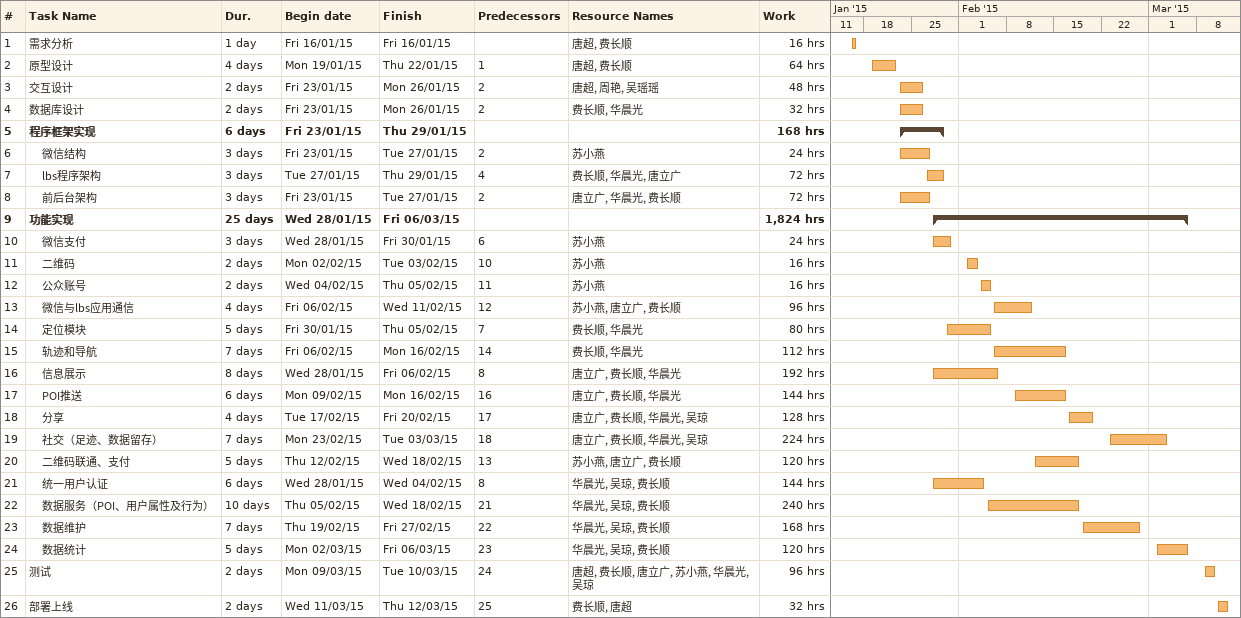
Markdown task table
| ID | Level | Task | Duration | Start | Finish | Predecessors | Resources | Work (h) |
|---|---|---|---|---|---|---|---|---|
| 1 | 1 | 需求分析 | 1d | 2015-01-16 | 2015-01-16 |  | 唐超, 费长顺 | 16 |
| 2 | 1 | 原型设计 | 4d | 2015-01-19 | 2015-01-22 | 1 | 唐超, 费长顺 | 64 |
| 3 | 1 | 交互设计 | 2d | 2015-01-23 | 2015-01-26 | 2 | 唐超, 周艳, 吴瑶瑶 | 48 |
| 4 | 1 | 数据库设计 | 2d | 2015-01-23 | 2015-01-26 | 2 | 费长顺, 华晨光 | 32 |
| 5 | 1 | **程序框架实现** | 6d | 2015-01-23 | 2015-01-29 |  |  | 168 |
| 6 | 2 | 微信结构 | 3d | 2015-01-23 | 2015-01-27 | 2 | 苏小燕 | 24 |
| 7 | 2 | lbs程序架构 | 3d | 2015-01-27 | 2015-01-29 | 4 | 费长顺, 华晨光, 唐立广 | 72 |
| 8 | 2 | 前后台架构 | 3d | 2015-01-23 | 2015-01-27 | 2 | 唐立广, 华晨光, 费长顺 | 72 |
| 9 | 1 | **功能实现** | 25d | 2015-01-28 | 2015-03-06 |  |  | 1824 |
| 10 | 2 | 微信支付 | 3d | 2015-01-28 | 2015-01-30 | 6 | 苏小燕 | 24 |
| 11 | 2 | 二维码 | 2d | 2015-02-02 | 2015-02-03 | 10 | 苏小燕 | 16 |
| 12 | 2 | 公众账号 | 2d | 2015-02-04 | 2015-02-05 | 11 | 苏小燕 | 16 |
| 13 | 2 | 微信与lbs应用通信 | 4d | 2015-02-06 | 2015-02-11 | 12 | 苏小燕, 唐立广, 费长顺 | 96 |
| 14 | 2 | 定位模块 | 5d | 2015-01-30 | 2015-02-05 | 7 | 费长顺, 华晨光 | 80 |
| 15 | 2 | 轨迹和导航 | 7d | 2015-02-06 | 2015-02-16 | 14 | 费长顺, 华晨光 | 112 |
| 16 | 2 | 信息展示 | 8d | 2015-01-28 | 2015-02-06 | 8 | 唐立广, 费长顺, 华晨光 | 192 |
| 17 | 2 | POI推送 | 6d | 2015-02-09 | 2015-02-16 | 16 | 唐立广, 费长顺, 华晨光 | 144 |
| 18 | 2 | 分享 | 4d | 2015-02-17 | 2015-02-20 | 17 | 唐立广, 费长顺, 华晨光, 吴琼 | 128 |
| 19 | 2 | 社交（足迹、数据留存） | 7d | 2015-02-23 | 2015-03-03 | 18 | 唐立广, 费长顺, 华晨光, 吴琼 | 224 |
| 20 | 2 | 二维码联通、支付 | 5d | 2015-02-12 | 2015-02-18 | 13 | 苏小燕, 唐立广, 费长顺 | 120 |
| 21 | 2 | 统一用户认证 | 6d | 2015-01-28 | 2015-02-04 | 8 | 华晨光, 吴琼, 费长顺 | 144 |
| 22 | 2 | 数据服务（POI、用户属性及行为） | 10d | 2015-02-05 | 2015-02-18 | 21 | 华晨光, 吴琼, 费长顺 | 240 |
| 23 | 2 | 数据维护 | 7d | 2015-02-19 | 2015-02-27 | 22 | 华晨光, 吴琼, 费长顺 | 168 |
| 24 | 2 | 数据统计 | 5d | 2015-03-02 | 2015-03-06 | 23 | 华晨光, 吴琼, 费长顺 | 120 |
| 25 | 1 | 测试 | 2d | 2015-03-09 | 2015-03-10 | 24 | 唐超, 费长顺, 唐立广, 苏小燕, 华晨光, 吴琼 | 96 |
| 26 | 1 | 部署上线 | 2d | 2015-03-11 | 2015-03-12 | 25 | 费长顺, 唐超 | 32 |
